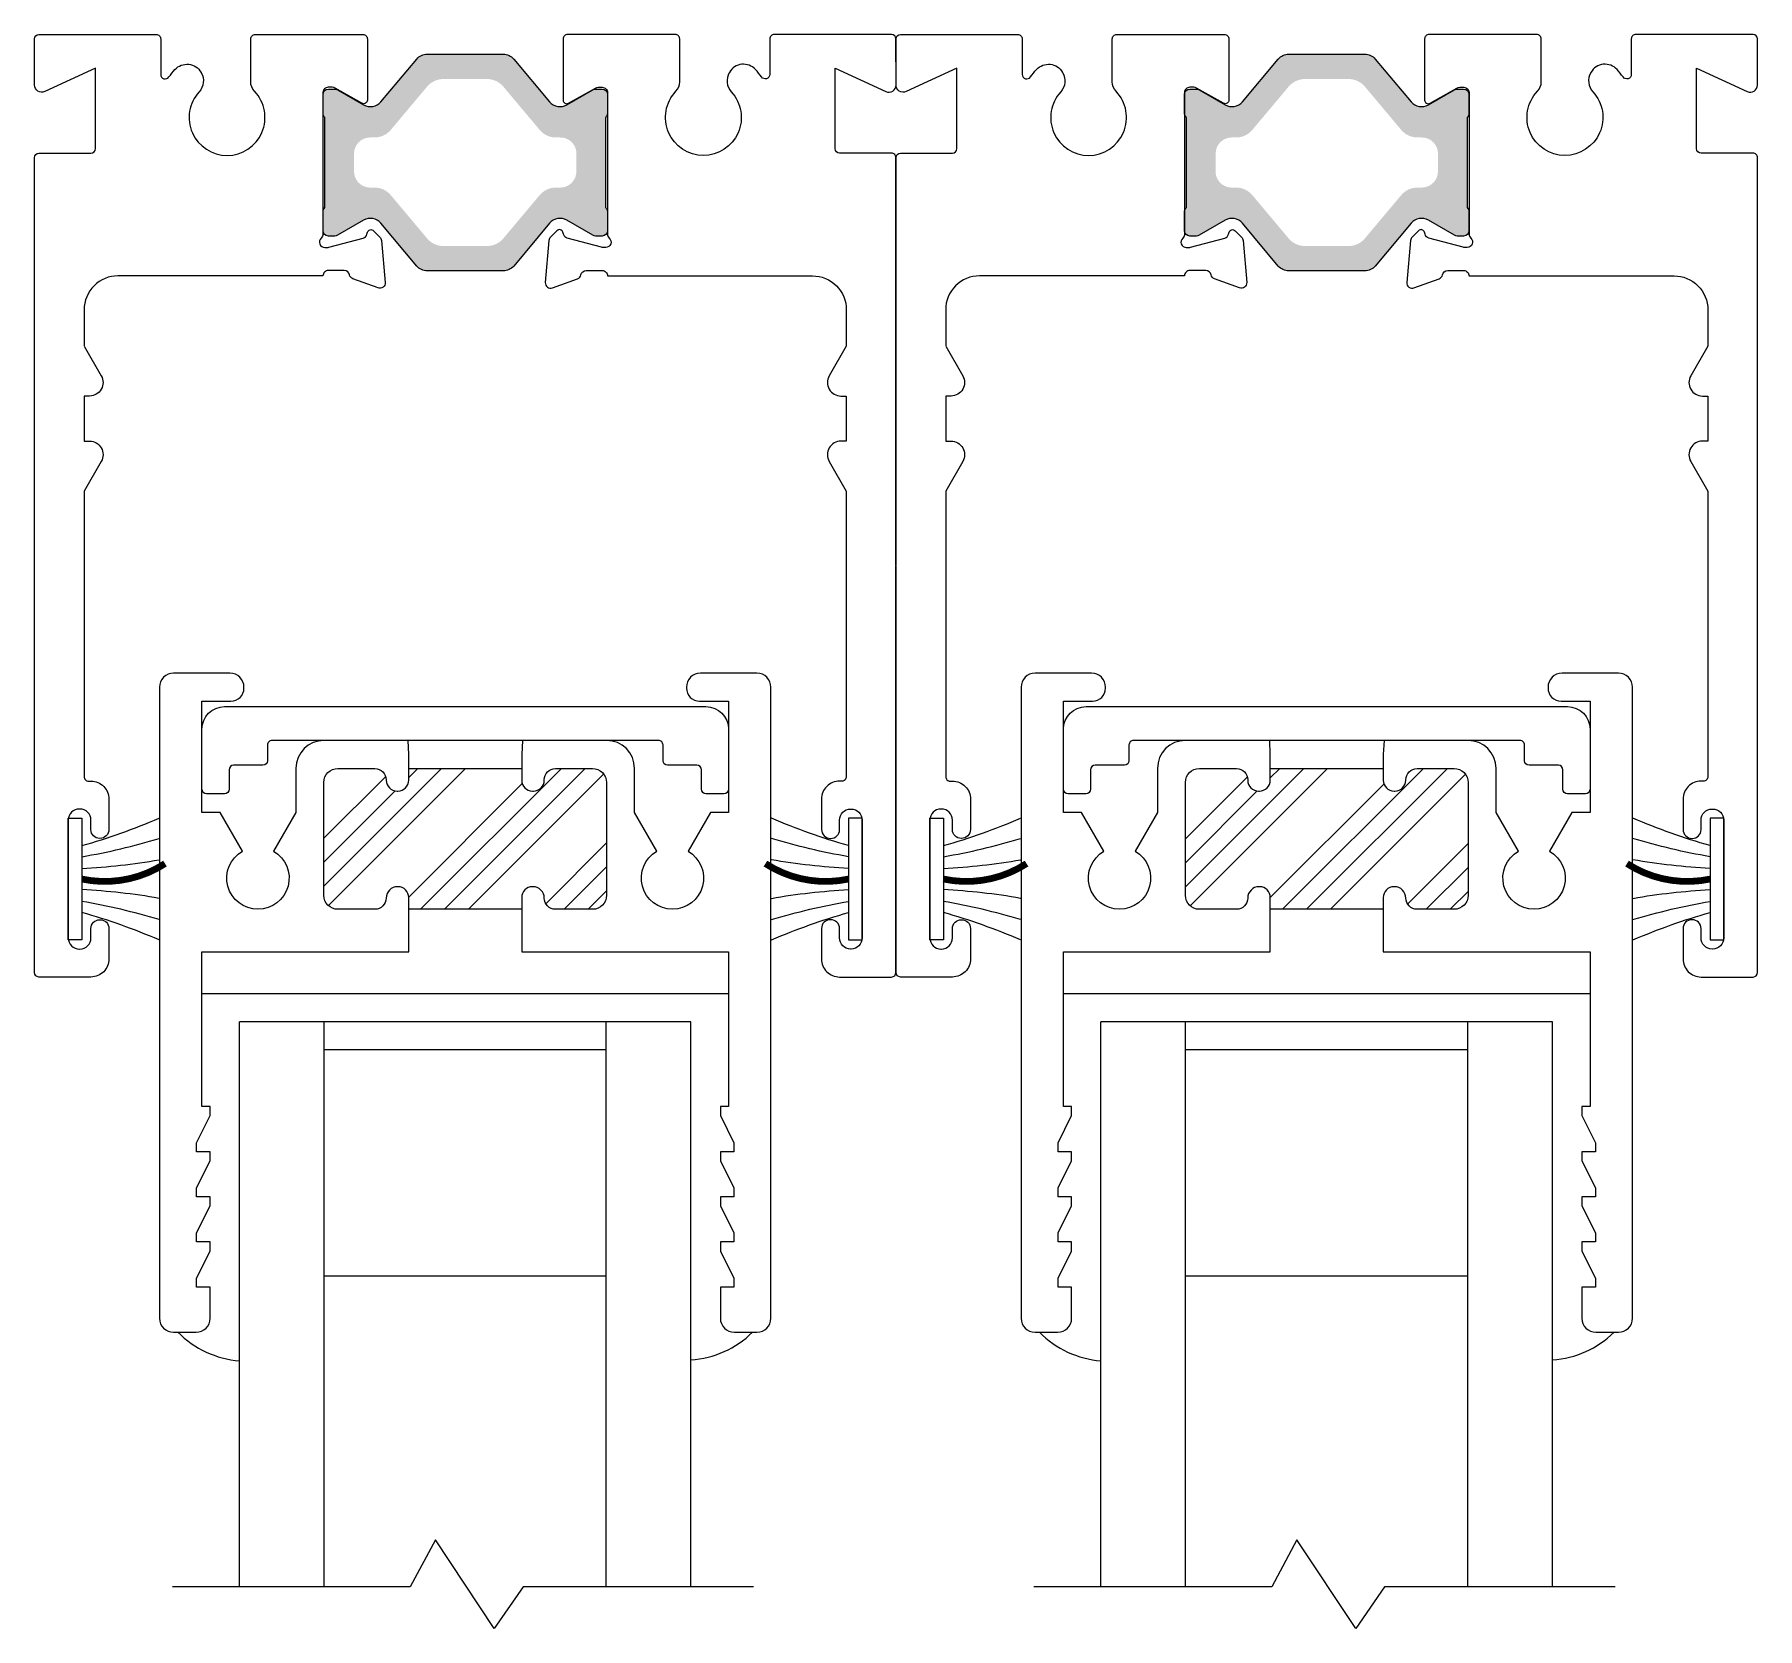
# Model space of a CAD drawing. Extents: x -9.6 to 40.2, y -9.9 to 28.
# Drawn here: x -7.44 to -3.624, y 17.389 to 20.92 of the extents above; entities that cross this region are included whole.
import ezdxf

# ---------------------------------------------------------------- set-up
doc = ezdxf.new("R2010")
doc.units = 0
doc.header["$LTSCALE"] = 0.25
doc.header["$MEASUREMENT"] = 0
doc.layers.get('0').update_dxf_attribs({"linetype": 'CONTINUOUS'})
for name, color, linetype in [('ELEV_FRAME', 1, 'CONTINUOUS'), ('GEOMETRY', 7, 'CONTINUOUS'), ('GLASS-VINYL', 7, 'CONTINUOUS'), ('SEAL', 7, 'CONTINUOUS'), ('VENT', 5, 'CONTINUOUS')]:
    doc.layers.add(name, color=color, linetype=linetype)
doc.styles.get("Standard").update_dxf_attribs({"font": 'simplex.shx'})

# ---------------------------------------------------------------- blocks, each defined once
blk = doc.blocks.new('RALE-SREADER')
at = {"layer": 'GEOMETRY', "color": 1}
blk.add_lwpolyline([(0.1350000000000016, -0.08000000000000185), (0.0699999437849872, -0.08000000000000185, 0.414213562373095), (0.05999994378498741, -0.09000000000000341), (0.05999994378498741, -0.1330000000000027, -0.414213562373095), (0.04999994378498762, -0.1430000000000042), (0.009999999999999787, -0.1430000000000042, -0.414213562373095), (0, -0.1330000000000027), (0, 0, -0.414213562373095), (0.05000000000000071, 0.05000000000000071), (1.115999999999996, 0.05000000000000071, -0.414213562373095), (1.165999999999997, 0), (1.165999999999997, -0.1330000000000027, -0.414213562373095), (1.155999999999997, -0.1430000000000042), (1.116000056215002, -0.1430000000000042, -0.414213562373095), (1.106000056215002, -0.1330000000000027), (1.106000056215002, -0.09000000000000341, 0.414213562373095), (1.096000056215003, -0.08000000000000185), (1.030999999999993, -0.08000000000000185, -0.414213562373095), (1.020999999999994, -0.07000000000000028), (1.020999999999994, -0.03499999999999659, 0.414213562373095), (1.010999999999994, -0.02499999999999858), (0.1549999999999994, -0.02499999999999858, 0.414213562373114), (0.1449999999999996, -0.03499999999999659), (0.1450000000000014, -0.07000000000000028, -0.4142135623731137)], format="xyb", close=True, dxfattribs=at)
blk = doc.blocks.new('3075 TOP RAIL')
h = blk.add_hatch()
h.set_pattern_fill('ANSI34', scale=0.3, style=0)
h.set_pattern_definition([(45, (-1.251662558961418, -5.860402020932271), (-0.1590990257669732, 0.1590990257669732), []), (45, (-1.198629550461418, -5.860402020932271), (-0.1590990257669732, 0.1590990257669732), []), (45, (-1.145596541661418, -5.860402020932271), (-0.1590990257669732, 0.1590990257669732), []), (45, (-1.092563533161418, -5.860402020932271), (-0.1590990257669732, 0.1590990257669732), [])])
h.paths.add_polyline_path([(-0.1250000000000089, 0.3119999999999941), (-0.1250000000000089, 0.2859999999999969, -0.4142135623731111), (-0.1489999999999956, 0.261999999999996), (-0.1510000000000051, 0.261999999999996, -0.4142135623730841), (-0.175000000000006, 0.2859999999999969), (-0.175000000000006, 0.2869999999999875, 0.414213562373095), (-0.2000000000000117, 0.3119999999999932), (-0.2820000000000054, 0.3119999999999932, 0.414213562373095), (-0.3130000000000113, 0.2810000000000015), (-0.3130000000000113, 0.03100000000000147, 0.4142135623730826), (-0.2820000000000054, -4.440892098500626e-15), (-0.2000000000000117, -4.440892098500626e-15, 0.4142135623732927), (-0.174999999999935, 0.02500000000001901, -0.4142135623728921), (-0.1499999999999435, 0.04999999999999272), (-0.1489999999999956, 0.04999999999999272, -0.4142135623730841), (-0.1250000000000089, 0.02599999999999181), (-0.1250000000000058, 0), (0.1249999999999911, 0), (0.1249999999999911, 0.02599999999999181, -0.414213562373095), (0.148999999999992, 0.04999999999999272), (0.1499999999999257, 0.04999999999999272, -0.4142135623732928), (0.1749999999999883, 0.02499999999998437, 0.4142135623728765), (0.199999999999994, -4.440892098500626e-15), (0.2819999999999876, -4.440892098500626e-15, 0.4142135623730866), (0.3129999999999935, 0.03100000000000147), (0.3129999999999935, 0.2810000000000015, 0.4142135623730951), (0.2819999999999876, 0.3119999999999932), (0.199999999999994, 0.3119999999999932, 0.4142135623730951), (0.1749999999999883, 0.2870000000000017), (0.1749999999999883, 0.2859999999999969, -0.414213562373095), (0.1509999999999874, 0.261999999999996), (0.148999999999992, 0.261999999999996, -0.4142135623731057), (0.1249999999999911, 0.2859999999999969), (0.1249999999999911, 0.3119999999999941)])
at = {"color": 7}
for p, q in [((-0.1250000000000053, 0.3119999999999941), (0.1249999999999956, 0.3119999999999941)), ((0.1249999999999982, 0), (-0.1249999999999982, 0))]:
    blk.add_line(p, q, dxfattribs=at)
for points in [[(-0.1489999999999956, 0.04999999999999272), (-0.1499999999999435, 0.04999999999999272, 0.4142135623731003), (-0.174999999999935, 0.02500000000000124, -0.4142135623730846), (-0.2000000000000117, -4.440892098500626e-15), (-0.2820000000000054, -4.440892098500626e-15, -0.4142135623730825), (-0.3130000000000113, 0.03100000000000147), (-0.3130000000000113, 0.2810000000000015, -0.414213562373095), (-0.2820000000000054, 0.3119999999999932), (-0.2000000000000117, 0.3119999999999932, -0.414213562373095), (-0.175000000000006, 0.2869999999999875), (-0.175000000000006, 0.2859999999999969, 0.4142135623730841), (-0.1510000000000051, 0.261999999999996), (-0.1489999999999956, 0.261999999999996, 0.4142135623731111), (-0.1250000000000089, 0.2859999999999969), (-0.1250000000000089, 0.3429999999999849), (-0.1260436310120898, 0.3739999999999908), (-0.1560000000000006, 0.3739999999999908), (-0.3130000000000113, 0.3739999999999908, 0.4142135623730971), (-0.3750000000000089, 0.3119999999999932), (-0.3750000000000089, 0.2144922678357757), (-0.4245000000000037, 0.1287557528611059, -3.732050807568894), (-0.4935000000000063, 0.1287557528611059), (-0.543000000000001, 0.2144922678357757), (-0.5830000000000073, 0.2144922678357757), (-0.5830000000000073, 0.4609999999999799), (-0.5190000000000001, 0.4609999999999799, 0.414213562373095), (-0.4900000000000038, 0.4899999999999762), (-0.4900000000000038, 0.4919999999999858, 0.4142135623730992), (-0.5210000000000097, 0.5229999999999917), (-0.6460000000000097, 0.5229999999999917, 0.4142135623730909), (-0.6770000000000156, 0.4919999999999858), (-0.6770000000000156, -0.9060000000000104, 0.4142135623730909), (-0.6460000000000097, -0.9370000000000163), (-0.5959999999999983, -0.9370000000000163, 0.4142135623730992), (-0.5650000000000066, -0.9060000000000104), (-0.5650000000000066, -0.8370000000000077), (-0.5950000000000077, -0.8370000000000077), (-0.5950000000000077, -0.8170000000000117), (-0.5650000000000066, -0.7570000000000094), (-0.5650000000000066, -0.7369999999999992), (-0.5950000000000077, -0.7369999999999992), (-0.5950000000000077, -0.7170000000000174), (-0.5650000000000066, -0.6570000000000151), (-0.5650000000000066, -0.6370000000000049), (-0.5950000000000077, -0.6370000000000049), (-0.5950000000000077, -0.6170000000000089), (-0.5650000000000066, -0.5570000000000208), (-0.5650000000000066, -0.5370000000000106), (-0.5950000000000077, -0.5370000000000106), (-0.5950000000000077, -0.5170000000000146), (-0.5650000000000066, -0.4570000000000123), (-0.5650000000000066, -0.4370000000000163), (-0.5830000000000073, -0.4370000000000163), (-0.5830000000000073, -0.09400000000001274), (-0.1249999999999947, -0.09400000000001274), (-0.1250000000000089, 0.02599999999999181, 0.4142135623730841)], [(0.5829999999999895, -0.4370000000000163), (0.565000000000003, -0.4370000000000163), (0.565000000000003, -0.4570000000000123), (0.59499999999999, -0.5170000000000146), (0.59499999999999, -0.5370000000000106), (0.565000000000003, -0.5370000000000106), (0.565000000000003, -0.5570000000000208), (0.59499999999999, -0.6170000000000089), (0.59499999999999, -0.6370000000000049), (0.565000000000003, -0.6370000000000049), (0.565000000000003, -0.6570000000000151), (0.59499999999999, -0.7170000000000174), (0.59499999999999, -0.7369999999999992), (0.565000000000003, -0.7369999999999992), (0.565000000000003, -0.7570000000000094), (0.59499999999999, -0.8170000000000117), (0.59499999999999, -0.8370000000000077), (0.565000000000003, -0.8370000000000077), (0.565000000000003, -0.9060000000000104, 0.4142135623731035), (0.5959999999999948, -0.9370000000000163), (0.6459999999999919, -0.9370000000000163, 0.414213562373095), (0.6769999999999978, -0.9060000000000104), (0.6769999999999978, 0.4919999999999858, 0.414213562373095), (0.6459999999999919, 0.5229999999999917), (0.5209999999999919, 0.5229999999999917, 0.414213562373095), (0.489999999999986, 0.4919999999999858), (0.489999999999986, 0.4899999999999762, 0.414213562373095), (0.5189999999999966, 0.4609999999999799), (0.5830000000000037, 0.4609999999999799), (0.5830000000000037, 0.2144922678357615), (0.5429999999999833, 0.2144922678357615), (0.4934999999999885, 0.1287557528611059, -3.732050807568821), (0.4245000000000001, 0.1287557528611059), (0.3749999999999911, 0.2144922678357615), (0.3750000000000053, 0.3119999999999932, 0.414213562373095), (0.3129999999999935, 0.3739999999999908), (0.1559999999999828, 0.3739999999999908), (0.1269563689878961, 0.3739999999999908), (0.1249999999999911, 0.3429999999999849), (0.1249999999999911, 0.2859999999999969, 0.4142135623731058), (0.148999999999992, 0.261999999999996), (0.1509999999999874, 0.261999999999996, 0.414213562373095), (0.1749999999999883, 0.2859999999999969), (0.1749999999999883, 0.2870000000000017, -0.4142135623730951), (0.199999999999994, 0.3119999999999932), (0.2819999999999876, 0.3119999999999932, -0.414213562373095), (0.3129999999999935, 0.2810000000000015), (0.3129999999999935, 0.03100000000000147, -0.4142135623730867), (0.2819999999999876, -4.440892098500626e-15), (0.199999999999994, -4.440892098500626e-15, -0.4142135623730741), (0.1749999999999883, 0.02500000000000124, 0.414213562373095), (0.1499999999999257, 0.04999999999999272), (0.148999999999992, 0.04999999999999272, 0.414213562373095), (0.1249999999999911, 0.02599999999999181), (0.1249999999999911, -0.09400000000001274), (0.5829999999999895, -0.09400000000001274)]]:
    blk.add_lwpolyline(points, format="xyb", close=True)
blk.add_blockref('RALE-SREADER', (-0.5830000000000014, 0.3989999999999894))
blk = doc.blocks.new('3700-HEAD')
h = blk.add_hatch(color=7)
h.dxf.hatch_style = 1
h.paths.add_polyline_path([(1.061323822707466, 2.023597012678121, 0.2216939749053061), (1.038181697357621, 2.034388326019556), (0.8698183026422341, 2.034388326033383, 0.2216939749477652), (0.8466761772876888, 2.023597012692103), (0.7671756660738587, 1.928852497345824, -0.3639701495044677), (0.7289284971606492, 1.922108587029352), (0.671135002898609, 1.95547585547515, 0.1316530883047572), (0.665193685764665, 1.957067833998241), (0.6509259952622444, 1.957067842606301, 0.4142135623734786), (0.6390402913835396, 1.945182138727604), (0.639040300709304, 1.902186165045539, 0.2361684266067066), (0.6430047285520786, 1.894253535861441), (0.6430047285521212, 1.694340671317565, 0.2360679758690442), (0.639040299991585, 1.68641181413525), (0.6390403319993283, 1.643425343938928, 0.4148935497402233), (0.6509228864571953, 1.631515177256421), (0.6651936857648179, 1.631515177256336, 0.1316530883072195), (0.6711350028987858, 1.63310715577942), (0.7289284971605714, 1.666474424225281, -0.3639701495044445), (0.7671756660737955, 1.659730513908914), (0.8466667827400511, 1.564997194489378, 0.2216939749481582), (0.8698089081001172, 1.554205881145624), (1.038191091903486, 1.554205881160176, 0.2216939749024542), (1.061333217252915, 1.564997194501385), (1.140824333909341, 1.659730513908935, -0.3639701495039926), (1.179071502822537, 1.666474424225272), (1.236864997084335, 1.633107155779419, 0.1316530883071739), (1.242806314218301, 1.631515177256336), (1.25707711352592, 1.631515177256421, 0.4142135623712521), (1.26895969999152, 1.643397763722088), (1.26895969925598, 1.686407995726146, 0.2361696624906552), (1.264995271430998, 1.694340671317565), (1.26499527143104, 1.894253535861441, 0.2360679758693688), (1.268959699991598, 1.902182393043775), (1.268959671265475, 1.945152348077763, 0.4149478693164335), (1.257074004720864, 1.957067842606301), (1.2428063070494, 1.957067833998239, 0.1316529348603328), (1.236864997084471, 1.955475855475128), (1.179071502822509, 1.922108587029087, -0.3639701495061961), (1.140824333909447, 1.928852497345507)])
h.paths.add_polyline_path([(1.038444306955399, 1.962400445695025), (1.11881749071998, 1.866614573143527, 0.2216957980130405), (1.155005399299135, 1.849739778885586), (1.164129147798731, 1.849739778885543, -0.4183011198049396), (1.200126360585996, 1.814240745641161), (1.200126360585989, 1.774353461537878, -0.4101377853229674), (1.165118612382249, 1.738854428293468), (1.155005399299135, 1.738854428293421, 0.2216957980129486), (1.11881749071999, 1.721979634035492), (1.038444306955409, 1.626193761483995, -0.2216957979907951), (1.00225639838026, 1.609318967226053), (0.9057436007276616, 1.609318967217868, -0.2216957994918876), (0.8695556919758606, 1.626193761676759), (0.7891825094485665, 1.72197963383441, 0.2216957994703745), (0.7529946007006956, 1.738854428293421), (0.74387091065344, 1.738854428293463, -0.4183016036190713), (0.7078736393971274, 1.774353460722939), (0.7078736393971276, 1.814240746456031, -0.410137763308783), (0.7428813849250437, 1.849739779663157), (0.7529945970683684, 1.849739778885586, 0.2216958196371139), (0.7891825094484669, 1.866614573344478), (0.8695556919758711, 1.96240044550226, -0.2216957994916689), (0.9057436007276386, 1.979275239961139), (1.002256398380237, 1.979275239952954, -0.2216957979908316)], flags=16)
for points in [[(0.1099999999999852, 1.387784609690833), (0.1479807621135194, 1.321999999999996, -0.5773502691896187), (0.1219999999999857, 1.277000000000008), (0.1099999999999852, 1.277000000000008), (0.1099999999999852, 1.177000000000014), (0.1219999999999857, 1.177000000000014, -0.5773502691896415), (0.1479807621135194, 1.131999999999998), (0.1099999999999852, 1.066215390309161), (0.1099999999999852, 0.4340000000000117, 0.4142135623733031), (0.1199999999999761, 0.4240000000000137), (0.1249999999999716, 0.4240000000000137, -0.4142135623734072), (0.1649999999999778, 0.3840000000000146), (0.1649999999999778, 0.3170000000000073, -0.414213562373095), (0.1449999999999818, 0.2970000000000113), (0.1444999999999794, 0.2970000000000113, -0.414213562373095), (0.1249999999999858, 0.3165000000000049), (0.1249999999999716, 0.3375000000000128, 0.4142135623728402), (0.1004999999999825, 0.362000000000009), (0.09949999999997772, 0.3620000000000161, 0.4142135623729252), (0.07499999999998863, 0.3375000000000057), (0.07499999999998863, 0.07650000000001, 0.4142135623729252), (0.09949999999997772, 0.05200000000000671), (0.1004999999999825, 0.05200000000001381, 0.4142135623729252), (0.1249999999999716, 0.07650000000001), (0.1249999999999716, 0.0975000000000179, -0.4142135623732017), (0.1444999999999794, 0.1170000000000044), (0.1454999999999842, 0.1170000000000258, -0.4142135623727748), (0.1649999999999636, 0.0975000000000108), (0.1649999999999778, 0.03000000000000824, -0.4142135623731991), (0.1249999999999716, -0.0099999999999838), (0.009999999999990905, -0.0099999999999838, -0.4142135623726788), (0, 0), (-2.842170943040401e-14, 1.805000000000021, -0.414213562373095), (0.009999999999976694, 1.814999999999998), (0.1249999999999716, 1.815000000000012, 0.4142135623726788), (0.1349999999999625, 1.825000000000031), (0.1349999999999767, 2.003000000000029), (0.02267276954174235, 1.951457849311666, -0.5466243487296897), (-1.4210854715202e-14, 1.966000000000022), (-2.842170943040401e-14, 2.068000000000026, -0.4142135623728869), (0.00999999999995893, 2.078000000000017), (0.2696105213601463, 2.078000000000003, -0.4142135623737194), (0.2796105213601514, 2.067999999999998), (0.2796105213601514, 1.98953418700863, 0.7339412723535294), (0.2978126321386263, 1.983813577008092, -0.03403474851669917), (0.3111879232939394, 2.000453448331555, -0.5057320743497256), (0.3688254908899715, 1.994043740433881), (0.3693494192751494, 1.993136269851206, -0.3275382217185182), (0.3646964847253251, 1.950795388895827, 0.652777520668035), (0.426585771360191, 1.810000000000045, 0.6600274602027022), (0.4873113362390065, 1.952037968349613, -0.1930386204602389), (0.478999037981449, 1.972765814188746), (0.478999037981449, 2.068000000000008, -0.4142135623731341), (0.4889990379814506, 2.078000000000008), (0.7273387152418813, 2.078000000000003, -0.4142135623735113), (0.7373387152418793, 2.067999999999989), (0.737338715241652, 1.932502119615666, -0.5855240683165699), (0.7253633531343304, 1.925781859821829), (0.6655931390299124, 1.959265754330705, 0.1378721067450506), (0.6594400428837481, 1.960995311654974), (0.6507324371330334, 1.960995311655187, 0.4142135623732712), (0.638922490118393, 1.949185364640348), (0.6389224901184924, 1.635655061886915, -0.2134217652852489), (0.6349858411131528, 1.626852447107687, 0.6885002580720195), (0.6428591391229794, 1.606239885314388), (0.6491776281125432, 1.606239885314174, 0.06554346281316337), (0.6522342673213508, 1.60664229950067), (0.7280610674315575, 1.626960029354713, 0.2679491924334644), (0.7364119610508943, 1.635310922974675), (0.7376069913660395, 1.639770836826422, -0.577350269187636), (0.7507792756648719, 1.643300339766704), (0.765098957401154, 1.628980658030677, -0.1763269807095989), (0.7685130703828555, 1.621659069114465), (0.7766602648774814, 1.528536209919572, -0.548618786623735), (0.7608560185060789, 1.516409185153627), (0.7053164651803634, 1.536623929389002, -0.2637246696262264), (0.6977589915646298, 1.545487575343294, 0.3595082375527455), (0.6861622781778216, 1.555063448250385), (0.6507324371330334, 1.555063448250614, 0.4142135623732713), (0.6389224901181656, 1.543253501235775), (0.1849999999999739, 1.543253501235704, 0.4142135623731504), (0.1099999999999994, 1.468253501235772), (0.1099999999999994, 1.388038110926594)], [(1.797999999999988, 1.387784609690833), (1.760019237886453, 1.321999999999996, 0.5773502691896187), (1.785999999999987, 1.277000000000008), (1.797999999999988, 1.277000000000008), (1.797999999999988, 1.177000000000014), (1.785999999999987, 1.177000000000014, 0.5773502691896415), (1.760019237886453, 1.131999999999998), (1.797999999999988, 1.066215390309161), (1.797999999999988, 0.4340000000000117, -0.4142135623733031), (1.787999999999997, 0.4240000000000137), (1.783000000000001, 0.4240000000000137, 0.4142135623734072), (1.742999999999995, 0.3840000000000146), (1.742999999999995, 0.3170000000000073, 0.414213562373095), (1.762999999999991, 0.2970000000000113), (1.763499999999993, 0.2970000000000113, 0.414213562373095), (1.782999999999987, 0.3165000000000049), (1.783000000000001, 0.3375000000000128, -0.4142135623728402), (1.80749999999999, 0.362000000000009), (1.808499999999995, 0.3620000000000161, -0.4142135623729252), (1.832999999999984, 0.3375000000000057), (1.832999999999984, 0.07650000000001, -0.4142135623729252), (1.808499999999995, 0.05200000000000671), (1.80749999999999, 0.05200000000001381, -0.4142135623729252), (1.783000000000001, 0.07650000000001), (1.783000000000001, 0.0975000000000179, 0.4142135623732017), (1.763499999999993, 0.1170000000000044), (1.762499999999989, 0.1170000000000258, 0.4142135623727748), (1.743000000000009, 0.0975000000000108), (1.742999999999995, 0.03000000000000824, 0.4142135623731991), (1.783000000000001, -0.0099999999999838), (1.897999999999982, -0.0099999999999838, 0.4142135623726788), (1.907999999999973, 0), (1.908000000000001, 1.805000000000021, 0.414213562373095), (1.897999999999996, 1.814999999999998), (1.783000000000001, 1.815000000000012, -0.4142135623726788), (1.77300000000001, 1.825000000000031), (1.772999999999996, 2.003000000000029), (1.88532723045823, 1.951457849311666, 0.5466243487296897), (1.907999999999987, 1.966000000000022), (1.908000000000001, 2.068000000000026, 0.4142135623728869), (1.898000000000014, 2.078000000000017), (1.638389478639827, 2.078000000000003, 0.4142135623737194), (1.628389478639821, 2.067999999999998), (1.628389478639821, 1.98953418700863, -0.7339412723535294), (1.610187367861347, 1.983813577008092, 0.03403474851669917), (1.596812076706033, 2.000453448331555, 0.5057320743497256), (1.539174509110001, 1.994043740433881), (1.538650580724823, 1.993136269851206, 0.3275382217185182), (1.543303515274648, 1.950795388895827, -0.652777520668035), (1.481414228639782, 1.810000000000045, -0.6600274602027022), (1.420688663760966, 1.952037968349613, 0.1930386204602389), (1.429000962018524, 1.972765814188746), (1.429000962018524, 2.068000000000008, 0.4142135623731341), (1.419000962018522, 2.078000000000008), (1.180661284758092, 2.078000000000003, 0.4142135623735113), (1.170661284758094, 2.067999999999989), (1.170661284758321, 1.932502119615666, 0.5855240683165699), (1.182636646865642, 1.925781859821829), (1.24240686097006, 1.959265754330705, -0.1378721067450506), (1.248559957116225, 1.960995311654974), (1.257267562866939, 1.960995311655187, -0.4142135623732712), (1.26907750988158, 1.949185364640348), (1.26907750988148, 1.635655061886915, 0.2134217652852489), (1.27301415888682, 1.626852447107687, -0.6885002580720195), (1.265140860876993, 1.606239885314388), (1.25882237188743, 1.606239885314174, -0.06554346281316337), (1.255765732678622, 1.60664229950067), (1.179938932568415, 1.626960029354713, -0.2679491924334644), (1.171588038949078, 1.635310922974675), (1.170393008633933, 1.639770836826422, 0.577350269187636), (1.157220724335101, 1.643300339766704), (1.142901042598819, 1.628980658030677, 0.1763269807095989), (1.139486929617117, 1.621659069114465), (1.131339735122491, 1.528536209919572, 0.548618786623735), (1.147143981493894, 1.516409185153627), (1.202683534819609, 1.536623929389002, 0.2637246696262264), (1.210241008435343, 1.545487575343294, -0.3595082375527455), (1.221837721822151, 1.555063448250385), (1.257267562866939, 1.555063448250614, -0.4142135623732713), (1.269077509881807, 1.543253501235775), (1.722999999999999, 1.543253501235704, -0.4142135623731504), (1.797999999999973, 1.468253501235772), (1.797999999999973, 1.388038110926594)]]:
    blk.add_lwpolyline(points, format="xyb")
at = {"color": 7}
blk.add_lwpolyline([(0.7289284971606591, 1.922108587029346, 0.3639701495037725), (0.7671756660738183, 1.928852497345776), (0.8466761772877192, 2.023597012692139, -0.2216939749458995), (0.8698183026420665, 2.034388326033383), (1.038181697357906, 2.034388326019556, -0.2216939749019481), (1.061323822707401, 2.023597012678199), (1.140824333909471, 1.928852497345478, 0.363970149503774), (1.179071502822318, 1.922108587028976), (1.236864997084602, 1.955475855475203, -0.1316530883066159), (1.242806314218647, 1.957067833998241), (1.257059699991522, 1.957067833998256, -0.4142135623726596), (1.268959699991534, 1.945196443456968), (1.268959699991598, 1.90218239304382, -0.23606797587055), (1.26499527143104, 1.894253535861441), (1.264995271430998, 1.694340671317565, -0.2360679758707013), (1.268959699991534, 1.686411814135187), (1.26895969999152, 1.643397763722039, -0.41421356237292), (1.257077113525803, 1.631515177256421), (1.242806314218647, 1.631515177256336, -0.1316530883065768), (1.236864997084659, 1.633107155779232), (1.17907150282246, 1.666474424225317, 0.3639701495037401), (1.1408243339093, 1.659730513908887), (1.061333217252944, 1.564997194501419, -0.2216939749019308), (1.038191091903592, 1.554205881160176), (0.869808908079527, 1.554205881145624, -0.2216939749053818), (0.846666782729983, 1.564997194501377), (0.7671756660738183, 1.659730513908887, 0.3639701495038271), (0.7289284971606591, 1.666474424225331), (0.6711350028984597, 1.633107155779232, -0.1316530883065768), (0.6651936857644714, 1.631515177256336), (0.650922886457316, 1.631515177256421, -0.41421356237292), (0.6390402999915921, 1.643397763722039), (0.639040299991585, 1.686411814135187, -0.2360679758707014), (0.6430047285521212, 1.694340671317565), (0.6430047285520786, 1.894253535861441, -0.2360679758705498), (0.639040299991521, 1.90218239304382), (0.639040299991585, 1.945196443456968, -0.4142135623726595), (0.650940299991575, 1.957067833998256), (0.6651936857644714, 1.957067833998241, -0.1316530883066175), (0.6711350028985166, 1.955475855475203)], format="xyb", close=True, dxfattribs=at)
blk = doc.blocks.new('*U113')
for centre, radius, start, end in [((-0.3363546849529077, 1.374598471469489), 1.351062180895752, 285.7333345206379, 293.4368222990366), ((-0.2136054874142229, 1.458218265125339), 1.429724515284346, 279.8102808079562, 286.8579121550302), ((-0.03791698734263473, 1.393678669770483), 1.371857557905364, 272.8377203361977, 280.0301119370516), ((-0.03791698734261956, -1.393678669770489), 1.371857557905368, 79.96988806294897, 87.16227966380285), ((-0.2136054874141977, -1.458218265125351), 1.42972451528435, 73.1420878449705, 80.18971919204465), ((-0.3363546849528968, -1.374598471469491), 1.35106218089575, 66.56317770096372, 74.26666547936263)]:
    blk.add_arc(centre, radius, start, end)
at = {"layer": 'SEAL'}
blk.add_lwpolyline([(1.759824107611761e-15, -0.1350000000000016), (1.653273178848947e-17, 0.1350000000000016), (0.03000000000000293, 0.1350000000000016), (0.0300000000000029, -0.1350000000000016)], close=True, dxfattribs=at)
at = {"layer": 'SEAL', "const_width": 0.015}
blk.add_lwpolyline([(0.0300000000000058, -6.661338147750939e-16, 0.199044311851115), (0.2141162525664099, 0.034249640094693)], format="xyb", dxfattribs=at)
at = {"flags": 9}
for tag, p in [('MANUFACTURER_PART_#', (8.517492267046123e-16, -0.1988058451557535)), ('FLEETWOOD_PART_#', (-0.0005562457240841923, -0.2486722113120052))]:
    blk.add_attdef(tag, p, '', height=0.03125, dxfattribs=at)

msp = doc.modelspace()

# ---------------------------------------------------------------- linework, layer by layer
at = {"layer": 'GLASS-VINYL'}
for p, q in [((-5.902951634041202, 18.79451081945736), (-7.068951634041213, 18.79451081945736)), ((-3.994951634041207, 18.79451081945663), (-5.160951634041218, 18.79451081945663)), ((-6.985987999322134, 17.48094006765776), (-6.98598799932212, 18.73251081945737)), ((-5.98598799932212, 18.73251081945737), (-6.98598799932212, 18.73251081945737)), ((-6.798487999322134, 17.48094006765776), (-6.79848799932212, 18.73251081945737)), ((-6.173487999322134, 17.48094006765776), (-6.17348799932212, 18.73251081945737)), ((-5.985987999322134, 17.48094006765776), (-5.98598799932212, 18.73251081945737)), ((-5.07798799932214, 17.48094006765702), (-5.077987999322126, 18.73251081945663)), ((-4.077987999322126, 18.73251081945663), (-5.077987999322126, 18.73251081945663)), ((-4.89048799932214, 17.48094006765702), (-4.890487999322126, 18.73251081945663)), ((-4.26548799932214, 17.48094006765702), (-4.265487999322126, 18.73251081945663)), ((-4.07798799932214, 17.48094006765702), (-4.077987999322126, 18.73251081945663)), ((-6.17348799932212, 18.67051081945737), (-6.79848799932212, 18.67051081945737)), ((-4.265487999322126, 18.67051081945663), (-4.890487999322126, 18.67051081945663)), ((-6.17348799932212, 18.16951081945736), (-6.79848799932212, 18.16951081945736)), ((-4.265487999322126, 18.16951081945663), (-4.890487999322126, 18.16951081945663))]:
    msp.add_line(p, q, dxfattribs=at)
for points in [[(-5.84756508820908, 17.48094006765776), (-6.357915268760451, 17.48094006765776), (-6.42159043432909, 17.38867861140436), (-6.552103475732352, 17.58520599622274), (-6.607915268760451, 17.48094006765776), (-7.134433687917067, 17.48094006765776)], [(-3.939565088209086, 17.48094006765702), (-4.449915268760456, 17.48094006765702), (-4.513590434329096, 17.38867861140362), (-4.644103475732358, 17.585205996222), (-4.699915268760456, 17.48094006765702), (-5.226433687917073, 17.48094006765702)]]:
    msp.add_lwpolyline(points, dxfattribs=at)
for centre, start, end in [((-6.967636964510717, 18.19941347131561), 224.9356274764868, 265.182256866142), ((-6.00229766406963, 18.20151576258404), 274.2807547195022, 314.2526423149494), ((-5.059636964510723, 18.19941347131488), 224.9356274764868, 265.182256866142), ((-4.094297664069636, 18.20151576258331), 274.2807547195022, 314.2526423149494)]:
    msp.add_arc(centre, 0.2185, start, end, dxfattribs=at)

# ---------------------------------------------------------------- block references
at = {"layer": 'ELEV_FRAME'}
for p in [(-7.439951634041051, 18.84201081945692), (-5.53195163404105, 18.84201081945689)]:
    msp.add_blockref('3700-HEAD', p, dxfattribs=at)
at = {"layer": 'SEAL'}
for p in [(-7.364951634041063, 19.04901081945692), (-5.456951634041062, 19.0490108194569)]:
    msp.add_blockref('*U113', p, dxfattribs=at)
at = {"layer": 'SEAL', "xscale": -1}
for p in [(-5.606951634041065, 19.04901081945692), (-3.698951634041065, 19.0490108194569)]:
    msp.add_blockref('*U113', p, dxfattribs=at)
at = {"layer": 'VENT'}
for p in [(-6.485951634041001, 18.98201081945738), (-4.577951634041007, 18.98201081945665)]:
    msp.add_blockref('3075 TOP RAIL', p, dxfattribs=at)

doc.saveas('drawing.dxf')
